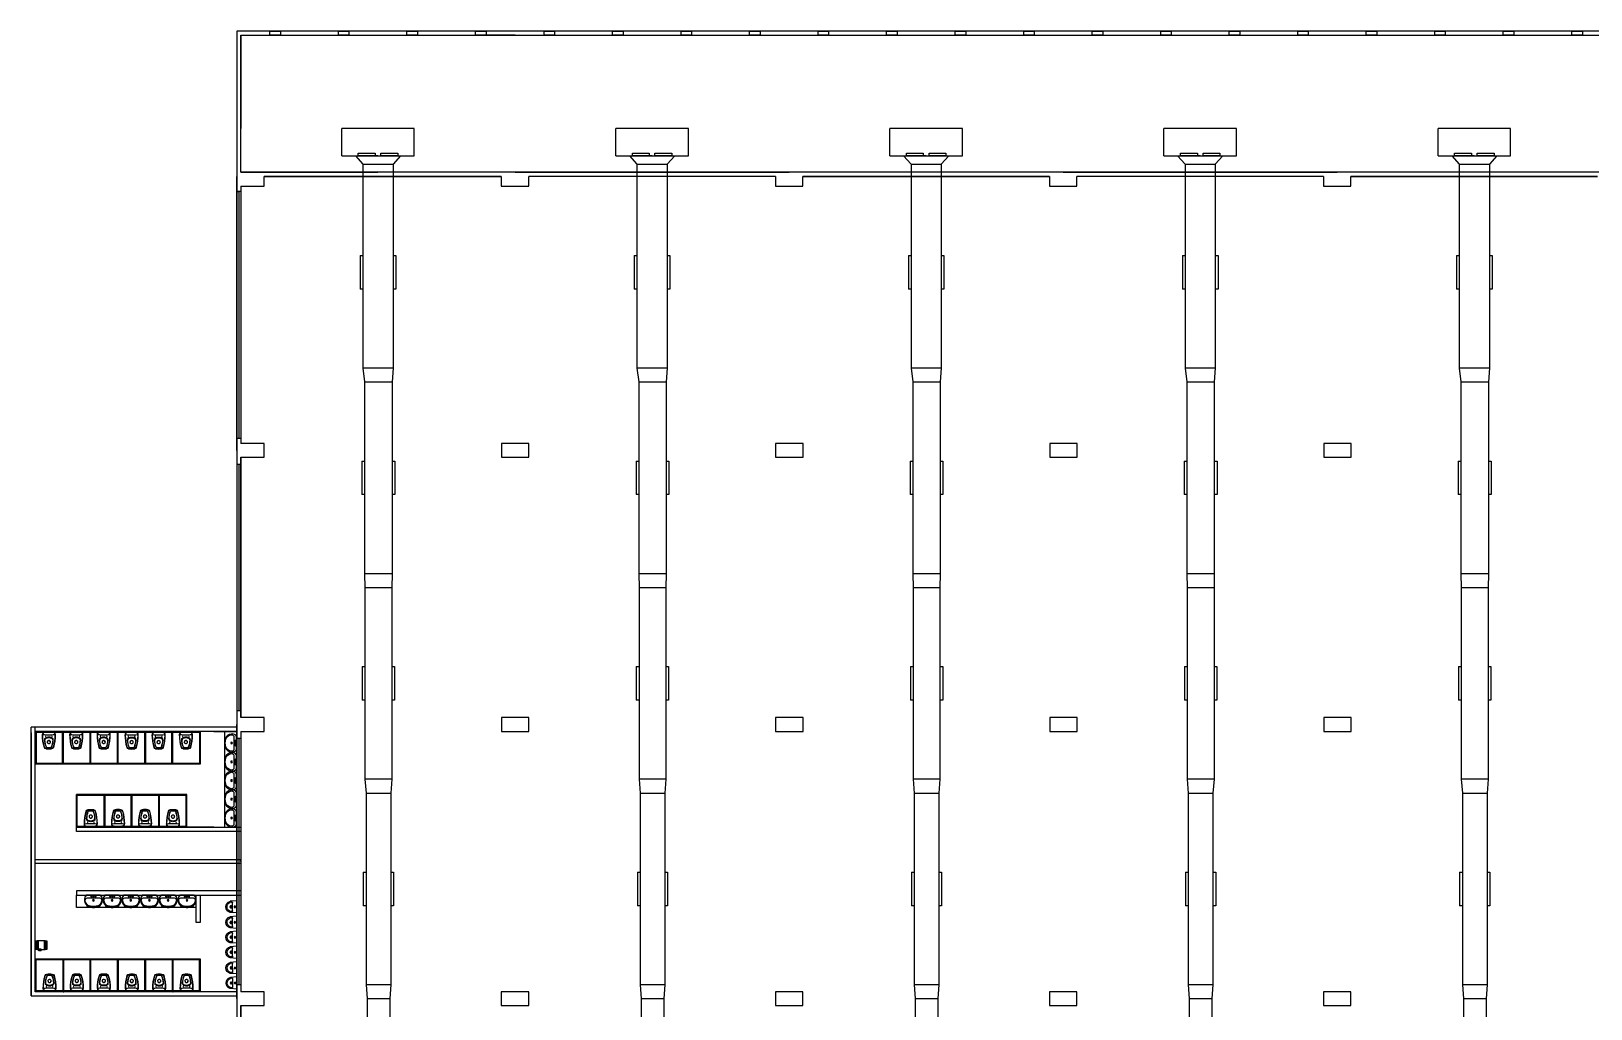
# Model space of a CAD drawing. Header units: millimetres. Extents: x 2513 to 2669, y 1505 to 1675.
# Drawn here: x 2523.1 to 2580, y 1605.4 to 1641.1 of the extents above; entities that cross this region are included whole.
import ezdxf

# ---------------------------------------------------------------- set-up
doc = ezdxf.new("R2010")
doc.units = ezdxf.units.MM
doc.layers.add('Dutos', color=130, linetype='Continuous')

# ---------------------------------------------------------------- blocks, each defined once
blk = doc.blocks.new('vaso_cx_acoplada_1')
at = {"linetype": 'Continuous'}
for centre in [(-0.111, -0.242), (0.122, -0.242)]:
    blk.add_circle(centre, 0.008, dxfattribs=at)
for centre, radius, start, end in [((-0.115, -0.184), 0.11, 136.5326, 180), ((1.375, -0.195), 1.6, 179.59, 196.6011), ((0.001, -0.212), 0.215, 171.5717, 179.2851), ((1.375, -0.195), 1.59, 180.5244, 196.1957), ((0.001, -0.212), 0.215, 163.9784, 171.5717), ((-0.204, -0.182), 0.008, 171.5717, 263.6349), ((-0.101, -0.184), 0.11, 136.5326, 164.4946), ((0.005, 1.698), 1.9, 263.6349, 270), ((-0.249, -0.065), 0.07, 321.8555, 326.3665), ((-0.183, -0.109), 0.01, 95.7172, 146.3665), ((0.005, -1.99), 1.9, 90, 95.7172), ((-0.235, -0.065), 0.07, 321.8555, 326.3665), ((-0.16, -0.118), 0.0225, 114.5237, 139.2949), ((-0.071, -0.363), 0.075, 120.5583, 184.2477), ((0.852, -0.295), 1, 184.2477, 200.2598), ((-0.061, -0.382), 0.075, 116.109, 182.0289), ((0.664, -0.356), 0.8, 182.0289, 200.9188), ((0.005, -0.493), 0.225, 90, 120.5583), ((0.005, -0.517), 0.225, 90, 116.109), ((0.019, -0.458), 0.0636, 167.7779, 198.8244), ((-0.038, -0.446), 0.00501, 140.0137, 160.5298), ((-0.045, -0.439), 0.00416, 309.4719, 346.4901), ((0.048, -0.453), 0.0893, 163.2777, 172.1219), ((0.022, -0.458), 0.0664, 197.8884, 217.9267), ((0.027, -0.446), 0.0677, 144.0457, 163.2777), ((0.012, -0.466), 0.0536, 217.9267, 242.0063), ((0.014, -0.437), 0.0515, 119.7295, 144.0457), ((0.005, -0.478), 0.0398, 242.0063, 270), ((0.005, -0.422), 0.0347, 90, 119.7295), ((0.005, -1.99), 1.9, 84.2828, 90), ((0.005, 1.698), 1.9, 270, 276.3651), ((0.005, -0.493), 0.225, 59.4417, 90), ((0.005, -0.517), 0.225, 63.891, 90), ((0.005, -0.422), 0.0347, 60.2705, 90), ((0.005, -0.478), 0.0398, 270, 297.9937), ((-0.003, -0.437), 0.0515, 35.9543, 60.2705), ((-0.001, -0.466), 0.0536, 297.9937, 322.0733), ((-0.016, -0.446), 0.0677, 16.7223, 35.9543), ((-0.011, -0.458), 0.0664, 322.0733, 342.1116), ((-0.037, -0.453), 0.0893, 7.8781, 16.7223), ((0.056, -0.439), 0.00416, 193.5099, 230.5281), ((-0.008, -0.458), 0.0636, 341.1756, 12.2221), ((0.049, -0.446), 0.00501, 19.4702, 39.9863), ((-0.653, -0.356), 0.8, 339.0812, 357.9711), ((-0.841, -0.295), 1, 339.7402, 355.7523), ((0.071, -0.382), 0.075, 357.9711, 63.891), ((0.082, -0.363), 0.075, 355.7523, 59.4417), ((-1.364, -0.195), 1.59, 343.8043, 359.4756), ((-1.364, -0.195), 1.6, 343.3989, 0.41), ((0.171, -0.118), 0.0225, 40.7051, 65.4763), ((0.246, -0.065), 0.07, 213.6335, 218.1445), ((0.111, -0.184), 0.11, 15.5054, 43.4674), ((0.194, -0.109), 0.01, 33.6335, 84.2828), ((0.26, -0.065), 0.07, 213.6335, 218.1445), ((0.125, -0.184), 0.11, 0, 43.4674), ((0.215, -0.182), 0.008, 276.3651, 8.4283), ((0.01, -0.212), 0.215, 8.4283, 16.0216), ((0.01, -0.212), 0.215, 0.7149, 8.4283), ((-0.081, -0.629), 0.08, 196.6011, 260.4041), ((-0.075, -0.616), 0.08, 196.1957, 260.8899), ((0.005, -0.117), 0.6, 260.4041, 270), ((0.005, -0.117), 0.586, 260.8899, 270), ((-0.062, -0.632), 0.026, 200.2598, 262.5367), ((-0.059, -0.633), 0.026, 200.9188, 262.8803), ((0.005, -0.117), 0.546, 262.5367, 270), ((0.005, -0.117), 0.546, 270, 277.4633), ((0.005, -0.117), 0.586, 270, 279.1101), ((0.005, -0.117), 0.6, 270, 279.5959), ((0.07, -0.633), 0.026, 277.1197, 339.0812), ((0.073, -0.632), 0.026, 277.4633, 339.7402), ((0.086, -0.616), 0.08, 279.1101, 343.8043), ((0.092, -0.629), 0.08, 279.5959, 343.3989)]:
    blk.add_arc(centre, radius, start, end, dxfattribs=at)
blk = doc.blocks.new('mictorio')
for p, q in [((-0.214, 0), (0.214, 0)), ((-0.221, -0.008), (-0.203, -0.242)), ((-0.171, -0.19), (-0.165, -0.236)), ((-0.143, -0.157), (0.143, -0.157)), ((0.171, -0.19), (0.165, -0.236)), ((0.221, -0.008), (0.203, -0.242))]:
    blk.add_line(p, q)
for centre, radius in [((-0.028, -0.196), 0.0107), ((-0.028, -0.227), 0.0107), ((0, -0.072), 0.0286), ((0, -0.072), 0.0143), ((0, -0.18), 0.0107), ((0, -0.243), 0.0107), ((0.028, -0.196), 0.0107), ((0.028, -0.227), 0.0107)]:
    blk.add_circle(centre, radius)
for centre, radius, start, end in [((-0.214, -0.007), 0.00716, 90, 184.572), ((0.214, -0.007), 0.00716, 355.428, 90), ((-0.13, -0.229), 0.0737, 108.6318, 194.8504), ((0, -0.192), 0.209, 195.6529, 344.3471), ((-0.143, -0.186), 0.0286, 90, 187.7652), ((0, -0.181), 0.174, 198.6893, 341.3107), ((0.143, -0.186), 0.0286, 352.2348, 90), ((0.13, -0.229), 0.0737, 345.1496, 71.3682)]:
    blk.add_arc(centre, radius, start, end)
blk = doc.blocks.new('lavatorio_66x45')
blk.add_lwpolyline([(-0.285, -0.029, -0.247757), (-0.23, 0), (0, 0), (0.23, 0, -0.247757), (0.285, -0.029, -0.523187), (0.129, -0.437, -0.064231), (0, -0.454, -0.064231), (-0.129, -0.437, -0.523187)], format="xyb", close=True)
for points in [[(0.122, -0.408, 0.331039), (0.301, -0.191, 0.428943), (0.221, -0.107), (0, -0.107), (-0.221, -0.107, 0.428943), (-0.301, -0.191, 0.331039), (-0.122, -0.408)], [(-0.284, -0.053, -0.019603), (-0.274, -0.037, -0.247757), (-0.23, -0.013), (0.23, -0.013, -0.247757), (0.274, -0.037, -0.019603), (0.284, -0.053, -0.064281)]]:
    blk.add_lwpolyline(points, format="xyb")
for centre, radius in [((-0.074, -0.053), 0.0234), ((0, -0.194), 0.03), ((0, -0.053), 0.0234), ((0.074, -0.053), 0.0234)]:
    blk.add_circle(centre, radius)
for start, end in [(253.4907, 270), (270, 286.5093)]:
    blk.add_arc((0, 0.053), 0.477, start, end)

msp = doc.modelspace()

# ---------------------------------------------------------------- linework, layer by layer
for p, q in [((2650.929, 1641.057), (2530.629, 1641.057)), ((2530.629, 1641.057), (2530.629, 1635.907)), ((2530.779, 1635.907), (2530.779, 1640.907)), ((2530.779, 1640.907), (2650.779, 1640.907)), ((2530.779, 1640.907), (2530.779, 1638.407)), ((2530.779, 1640.907), (2533.279, 1640.907)), ((2530.779, 1640.907), (2532.029, 1640.907)), ((2532.029, 1640.907), (2533.279, 1640.907)), ((2533.279, 1640.907), (2534.529, 1640.907)), ((2535.779, 1640.907), (2537.029, 1640.907)), ((2540.779, 1640.907), (2539.529, 1640.907)), ((2530.779, 1638.407), (2530.779, 1637.507)), ((2530.629, 1635.907), (2530.629, 1575.607)), ((2530.629, 1625.757), (2530.629, 1635.757)), ((2650.779, 1635.907), (2530.779, 1635.907)), ((2531.622, 1635.907), (2530.779, 1635.907)), ((2530.779, 1635.907), (2535.779, 1635.907)), ((2530.779, 1635.407), (2530.779, 1626.007)), ((2530.779, 1635.407), (2530.779, 1635.207)), ((2530.779, 1635.407), (2531.622, 1635.407)), ((2531.622, 1635.757), (2540.279, 1635.757)), ((2531.622, 1635.407), (2531.622, 1635.757)), ((2540.279, 1635.757), (2531.622, 1635.757)), ((2541.279, 1635.907), (2540.279, 1635.907)), ((2540.279, 1635.757), (2540.279, 1635.407)), ((2540.279, 1635.407), (2541.279, 1635.407)), ((2540.779, 1635.907), (2550.779, 1635.907)), ((2541.279, 1635.407), (2541.279, 1635.757)), ((2550.279, 1635.757), (2541.279, 1635.757)), ((2551.279, 1635.907), (2550.279, 1635.907)), ((2550.279, 1635.757), (2550.279, 1635.407)), ((2550.279, 1635.407), (2551.279, 1635.407)), ((2551.279, 1635.757), (2560.279, 1635.757)), ((2551.279, 1635.407), (2551.279, 1635.757)), ((2560.279, 1635.757), (2551.279, 1635.757)), ((2561.279, 1635.907), (2560.279, 1635.907)), ((2560.279, 1635.757), (2560.279, 1635.407)), ((2560.279, 1635.407), (2561.279, 1635.407)), ((2560.779, 1635.907), (2570.779, 1635.907)), ((2561.279, 1635.407), (2561.279, 1635.757)), ((2570.279, 1635.757), (2561.279, 1635.757)), ((2571.279, 1635.907), (2570.279, 1635.907)), ((2570.279, 1635.757), (2570.279, 1635.407)), ((2570.279, 1635.407), (2571.279, 1635.407)), ((2571.279, 1635.757), (2580.279, 1635.757)), ((2571.279, 1635.407), (2571.279, 1635.757)), ((2580.279, 1635.757), (2571.279, 1635.757)), ((2530.779, 1635.207), (2530.629, 1635.207)), ((2530.629, 1635.207), (2530.704, 1635.207)), ((2530.779, 1635.207), (2530.629, 1635.207)), ((2530.704, 1635.207), (2530.704, 1626.207)), ((2530.629, 1626.207), (2530.779, 1626.207)), ((2530.629, 1626.007), (2530.629, 1625.507)), ((2531.629, 1626.007), (2530.779, 1626.007)), ((2531.629, 1625.507), (2531.629, 1626.007)), ((2541.286, 1626.007), (2540.286, 1626.007)), ((2540.286, 1626.007), (2540.286, 1625.507)), ((2541.286, 1625.507), (2541.286, 1626.007)), ((2551.286, 1626.007), (2550.286, 1626.007)), ((2550.286, 1626.007), (2550.286, 1625.507)), ((2551.286, 1625.507), (2551.286, 1626.007)), ((2561.286, 1626.007), (2560.286, 1626.007)), ((2560.286, 1626.007), (2560.286, 1625.507)), ((2561.286, 1625.507), (2561.286, 1626.007)), ((2571.286, 1626.007), (2570.286, 1626.007)), ((2570.286, 1626.007), (2570.286, 1625.507)), ((2571.286, 1625.507), (2571.286, 1626.007)), ((2530.629, 1625.257), (2530.779, 1625.257)), ((2530.704, 1625.257), (2530.704, 1616.257)), ((2530.779, 1616.007), (2530.779, 1625.507)), ((2530.779, 1625.507), (2531.629, 1625.507)), ((2530.779, 1625.507), (2530.779, 1616.007)), ((2540.286, 1625.507), (2541.286, 1625.507)), ((2550.286, 1625.507), (2551.286, 1625.507)), ((2560.286, 1625.507), (2561.286, 1625.507)), ((2570.286, 1625.507), (2571.286, 1625.507)), ((2530.779, 1616.257), (2530.629, 1616.257)), ((2523.126, 1605.857), (2523.126, 1615.657)), ((2530.629, 1615.657), (2523.126, 1615.657)), ((2523.276, 1606.007), (2523.276, 1615.657)), ((2523.276, 1615.507), (2524.276, 1615.507)), ((2523.276, 1614.307), (2523.276, 1615.507)), ((2530.629, 1615.507), (2523.276, 1615.507)), ((2523.306, 1615.477), (2523.306, 1614.337)), ((2523.306, 1615.477), (2524.261, 1615.477)), ((2524.261, 1615.477), (2524.261, 1614.337)), ((2524.276, 1615.507), (2525.276, 1615.507)), ((2524.291, 1615.477), (2524.291, 1614.337)), ((2524.291, 1615.477), (2525.261, 1615.477)), ((2525.261, 1615.477), (2525.261, 1614.337)), ((2525.276, 1615.507), (2526.276, 1615.507)), ((2525.291, 1615.477), (2525.291, 1614.337)), ((2525.291, 1615.477), (2526.261, 1615.477)), ((2526.261, 1615.477), (2526.261, 1614.337)), ((2526.276, 1615.507), (2527.276, 1615.507)), ((2526.291, 1615.477), (2526.291, 1614.337)), ((2526.291, 1615.477), (2527.261, 1615.477)), ((2527.261, 1615.477), (2527.261, 1614.337)), ((2527.276, 1615.507), (2528.276, 1615.507)), ((2527.291, 1615.477), (2527.291, 1614.337)), ((2527.291, 1615.477), (2528.246, 1615.477)), ((2528.246, 1615.477), (2528.246, 1614.337)), ((2528.276, 1615.507), (2529.276, 1615.507)), ((2528.276, 1615.477), (2528.276, 1614.337)), ((2528.276, 1615.477), (2529.261, 1615.477)), ((2529.261, 1615.477), (2529.261, 1614.337)), ((2529.291, 1615.507), (2529.291, 1614.307)), ((2529.789, 1615.507), (2530.629, 1615.507)), ((2530.179, 1615.507), (2530.179, 1612.007)), ((2530.629, 1616.007), (2530.629, 1615.507)), ((2530.629, 1605.757), (2530.629, 1615.757)), ((2530.629, 1615.507), (2530.629, 1615.507)), ((2530.629, 1615.507), (2530.629, 1615.507)), ((2531.629, 1616.007), (2530.779, 1616.007)), ((2530.779, 1615.507), (2530.779, 1615.357)), ((2530.779, 1615.507), (2530.779, 1615.357)), ((2530.779, 1615.507), (2530.779, 1615.357)), ((2530.779, 1615.507), (2530.779, 1615.357)), ((2530.779, 1615.507), (2530.779, 1606.007)), ((2530.779, 1615.507), (2530.789, 1615.507)), ((2530.779, 1615.507), (2530.789, 1615.507)), ((2530.779, 1615.507), (2531.629, 1615.507)), ((2531.629, 1615.507), (2531.629, 1616.007)), ((2541.286, 1616.007), (2540.286, 1616.007)), ((2540.286, 1616.007), (2540.286, 1615.507)), ((2540.286, 1615.507), (2541.286, 1615.507)), ((2541.286, 1615.507), (2541.286, 1616.007)), ((2551.286, 1616.007), (2550.286, 1616.007)), ((2550.286, 1616.007), (2550.286, 1615.507)), ((2550.286, 1615.507), (2551.286, 1615.507)), ((2551.286, 1615.507), (2551.286, 1616.007)), ((2561.286, 1616.007), (2560.286, 1616.007)), ((2560.286, 1616.007), (2560.286, 1615.507)), ((2560.286, 1615.507), (2561.286, 1615.507)), ((2561.286, 1615.507), (2561.286, 1616.007)), ((2571.286, 1616.007), (2570.286, 1616.007)), ((2570.286, 1616.007), (2570.286, 1615.507)), ((2570.286, 1615.507), (2571.286, 1615.507)), ((2571.286, 1615.507), (2571.286, 1616.007)), ((2523.126, 1615.457), (2523.126, 1615.057)), ((2523.126, 1615.157), (2523.126, 1605.857)), ((2523.126, 1615.057), (2523.126, 1614.657)), ((2530.629, 1615.257), (2530.779, 1615.257)), ((2530.629, 1615.257), (2530.779, 1615.257)), ((2530.704, 1615.257), (2530.704, 1606.257)), ((2530.779, 1615.257), (2530.779, 1606.257)), ((2524.261, 1614.337), (2523.306, 1614.337)), ((2525.261, 1614.337), (2524.291, 1614.337)), ((2526.261, 1614.337), (2525.291, 1614.337)), ((2527.261, 1614.337), (2526.291, 1614.337)), ((2528.246, 1614.337), (2527.291, 1614.337)), ((2529.261, 1614.337), (2528.276, 1614.337)), ((2523.126, 1614.257), (2523.126, 1613.857)), ((2524.276, 1614.307), (2523.276, 1614.307)), ((2525.276, 1614.307), (2524.276, 1614.307)), ((2526.276, 1614.307), (2525.276, 1614.307)), ((2527.276, 1614.307), (2526.276, 1614.307)), ((2528.276, 1614.307), (2527.276, 1614.307)), ((2529.276, 1614.307), (2528.276, 1614.307)), ((2529.291, 1614.307), (2529.276, 1614.307)), ((2523.126, 1613.457), (2523.126, 1613.057)), ((2524.779, 1612.007), (2524.779, 1613.207)), ((2524.779, 1613.207), (2524.794, 1613.207)), ((2528.809, 1613.207), (2524.779, 1613.207)), ((2524.779, 1613.207), (2524.779, 1612.007)), ((2524.794, 1613.207), (2525.794, 1613.207)), ((2525.794, 1613.207), (2526.794, 1613.207)), ((2526.794, 1613.207), (2527.794, 1613.207)), ((2527.794, 1613.207), (2528.794, 1613.207)), ((2528.809, 1612.007), (2528.809, 1613.207)), ((2523.126, 1612.657), (2523.126, 1612.257)), ((2524.809, 1613.177), (2525.794, 1613.177)), ((2524.809, 1612.037), (2524.809, 1613.177)), ((2525.794, 1612.037), (2525.794, 1613.177)), ((2525.824, 1612.037), (2525.824, 1613.177)), ((2525.824, 1613.177), (2526.779, 1613.177)), ((2526.779, 1612.037), (2526.779, 1613.177)), ((2526.809, 1612.037), (2526.809, 1613.177)), ((2526.809, 1613.177), (2527.779, 1613.177)), ((2527.779, 1612.037), (2527.779, 1613.177)), ((2527.809, 1612.037), (2527.809, 1613.177)), ((2527.809, 1613.177), (2528.779, 1613.177)), ((2528.779, 1612.037), (2528.779, 1613.177)), ((2523.126, 1611.857), (2523.126, 1611.457)), ((2524.779, 1611.857), (2524.779, 1612.007)), ((2524.779, 1612.007), (2530.779, 1612.007)), ((2524.794, 1612.007), (2524.779, 1612.007)), ((2530.779, 1611.857), (2524.779, 1611.857)), ((2525.794, 1612.007), (2524.794, 1612.007)), ((2525.794, 1612.037), (2524.809, 1612.037)), ((2526.794, 1612.007), (2525.794, 1612.007)), ((2525.794, 1612.007), (2525.824, 1612.007)), ((2526.779, 1612.037), (2525.824, 1612.037)), ((2527.794, 1612.007), (2526.794, 1612.007)), ((2527.779, 1612.037), (2526.809, 1612.037)), ((2528.794, 1612.007), (2527.794, 1612.007)), ((2528.779, 1612.037), (2527.809, 1612.037)), ((2529.794, 1612.007), (2528.794, 1612.007)), ((2529.794, 1612.007), (2529.779, 1612.007)), ((2529.794, 1612.007), (2529.809, 1612.007)), ((2530.779, 1612.007), (2530.779, 1612.007)), ((2530.779, 1612.007), (2530.779, 1612.007)), ((2523.126, 1611.057), (2523.126, 1610.657)), ((2523.276, 1610.682), (2523.276, 1610.832)), ((2523.276, 1610.832), (2530.779, 1610.832)), ((2530.779, 1610.682), (2523.276, 1610.682)), ((2530.779, 1610.757), (2530.779, 1610.832)), ((2530.779, 1610.832), (2530.779, 1610.682)), ((2530.779, 1610.757), (2530.779, 1610.832)), ((2530.779, 1610.832), (2530.779, 1610.682)), ((2530.779, 1610.757), (2530.779, 1610.682)), ((2530.779, 1610.757), (2530.779, 1610.682)), ((2523.126, 1610.257), (2523.126, 1609.857)), ((2523.126, 1609.457), (2523.126, 1609.057)), ((2530.779, 1609.682), (2524.779, 1609.682)), ((2524.779, 1609.682), (2524.779, 1609.532)), ((2524.779, 1609.532), (2530.779, 1609.532)), ((2524.779, 1609.081), (2524.779, 1609.532)), ((2529.141, 1608.532), (2529.141, 1609.532)), ((2529.291, 1609.532), (2529.291, 1608.532)), ((2523.126, 1608.657), (2523.126, 1608.257)), ((2529.141, 1609.081), (2524.779, 1609.081)), ((2529.291, 1608.532), (2529.141, 1608.532)), ((2523.126, 1607.857), (2523.126, 1607.457)), ((2523.126, 1607.057), (2523.126, 1606.657)), ((2523.276, 1606.007), (2523.276, 1607.207)), ((2523.276, 1607.207), (2523.291, 1607.207)), ((2523.291, 1607.207), (2524.291, 1607.207)), ((2523.306, 1607.177), (2524.291, 1607.177)), ((2523.306, 1606.037), (2523.306, 1607.177)), ((2524.291, 1607.207), (2525.291, 1607.207)), ((2524.291, 1606.037), (2524.291, 1607.177)), ((2524.321, 1606.037), (2524.321, 1607.177)), ((2524.321, 1607.177), (2525.276, 1607.177)), ((2525.276, 1606.037), (2525.276, 1607.177)), ((2525.291, 1607.207), (2526.291, 1607.207)), ((2525.306, 1606.037), (2525.306, 1607.177)), ((2525.306, 1607.177), (2526.276, 1607.177)), ((2526.276, 1606.037), (2526.276, 1607.177)), ((2526.291, 1607.207), (2527.291, 1607.207)), ((2526.306, 1606.037), (2526.306, 1607.177)), ((2526.306, 1607.177), (2527.276, 1607.177)), ((2527.276, 1606.037), (2527.276, 1607.207)), ((2527.291, 1607.207), (2528.291, 1607.207)), ((2527.306, 1606.037), (2527.306, 1607.177)), ((2527.306, 1607.177), (2528.276, 1607.177)), ((2528.276, 1606.037), (2528.276, 1607.177)), ((2528.291, 1607.207), (2529.291, 1607.207)), ((2528.306, 1606.037), (2528.306, 1607.177)), ((2528.306, 1607.177), (2529.261, 1607.177)), ((2529.261, 1606.037), (2529.261, 1607.177)), ((2529.291, 1607.207), (2529.291, 1606.007)), ((2523.126, 1606.257), (2523.126, 1605.857)), ((2523.126, 1605.857), (2530.629, 1605.857)), ((2523.126, 1605.857), (2528.276, 1605.857)), ((2530.629, 1606.007), (2523.276, 1606.007)), ((2523.291, 1606.007), (2523.276, 1606.007)), ((2524.291, 1606.007), (2523.291, 1606.007)), ((2524.291, 1606.037), (2523.306, 1606.037)), ((2525.291, 1606.007), (2524.291, 1606.007)), ((2524.291, 1606.007), (2524.321, 1606.007)), ((2525.276, 1606.037), (2524.321, 1606.037)), ((2526.291, 1606.007), (2525.291, 1606.007)), ((2526.276, 1606.037), (2525.306, 1606.037)), ((2527.291, 1606.007), (2526.291, 1606.007)), ((2527.276, 1606.037), (2526.306, 1606.037)), ((2528.291, 1606.007), (2527.291, 1606.007)), ((2528.276, 1606.037), (2527.306, 1606.037)), ((2528.291, 1606.007), (2528.276, 1606.007)), ((2529.291, 1606.007), (2528.291, 1606.007)), ((2529.291, 1606.007), (2528.291, 1606.007)), ((2528.291, 1606.007), (2528.306, 1606.007)), ((2529.261, 1606.037), (2528.306, 1606.037)), ((2529.291, 1606.007), (2529.261, 1606.007)), ((2529.779, 1605.857), (2530.629, 1605.857)), ((2530.629, 1606.007), (2529.782, 1606.007)), ((2530.629, 1606.007), (2530.622, 1606.007)), ((2530.779, 1606.257), (2530.629, 1606.257)), ((2530.779, 1606.257), (2530.629, 1606.257)), ((2531.622, 1606.007), (2530.779, 1606.007)), ((2530.782, 1606.007), (2530.779, 1606.007)), ((2531.622, 1605.507), (2531.622, 1606.007)), ((2541.279, 1606.007), (2540.279, 1606.007)), ((2540.279, 1606.007), (2540.279, 1605.507)), ((2541.279, 1605.507), (2541.279, 1606.007)), ((2551.279, 1606.007), (2550.279, 1606.007)), ((2550.279, 1606.007), (2550.279, 1605.507)), ((2551.279, 1605.507), (2551.279, 1606.007)), ((2561.279, 1606.007), (2560.279, 1606.007)), ((2560.279, 1606.007), (2560.279, 1605.507)), ((2561.279, 1605.507), (2561.279, 1606.007)), ((2571.279, 1606.007), (2570.279, 1606.007)), ((2570.279, 1606.007), (2570.279, 1605.507)), ((2571.279, 1605.507), (2571.279, 1606.007)), ((2530.779, 1596.007), (2530.779, 1605.507)), ((2530.779, 1605.507), (2531.622, 1605.507)), ((2530.779, 1605.507), (2530.779, 1596.007)), ((2540.279, 1605.507), (2541.279, 1605.507)), ((2550.279, 1605.507), (2551.279, 1605.507)), ((2560.279, 1605.507), (2561.279, 1605.507)), ((2570.279, 1605.507), (2571.279, 1605.507))]:
    msp.add_line(p, q)
at = {"color": 7, "linetype": 'Continuous', "lineweight": 25}
for p, q in [((2523.324, 1607.855), (2523.276, 1607.855)), ((2523.276, 1607.855), (2523.276, 1607.556)), ((2523.276, 1607.556), (2523.324, 1607.556)), ((2523.349, 1607.861), (2523.324, 1607.855)), ((2523.324, 1607.855), (2523.324, 1607.556)), ((2523.324, 1607.556), (2523.349, 1607.55)), ((2523.375, 1607.861), (2523.349, 1607.861)), ((2523.349, 1607.861), (2523.349, 1607.55)), ((2523.349, 1607.55), (2523.375, 1607.55)), ((2523.375, 1607.869), (2523.375, 1607.872)), ((2523.375, 1607.869), (2523.384, 1607.869)), ((2523.375, 1607.869), (2523.375, 1607.541)), ((2523.375, 1607.541), (2523.384, 1607.541)), ((2523.377, 1607.874), (2523.382, 1607.874)), ((2523.384, 1607.872), (2523.384, 1607.869)), ((2523.384, 1607.869), (2523.384, 1607.541)), ((2523.595, 1607.861), (2523.384, 1607.861)), ((2523.384, 1607.549), (2523.399, 1607.549)), ((2523.485, 1607.558), (2523.399, 1607.558)), ((2523.399, 1607.514), (2523.399, 1607.558)), ((2523.408, 1607.498), (2523.399, 1607.514)), ((2523.485, 1607.514), (2523.399, 1607.514)), ((2523.476, 1607.498), (2523.485, 1607.514)), ((2523.485, 1607.514), (2523.485, 1607.558)), ((2523.485, 1607.549), (2523.595, 1607.549)), ((2523.595, 1607.869), (2523.595, 1607.872)), ((2523.595, 1607.869), (2523.604, 1607.869)), ((2523.595, 1607.869), (2523.595, 1607.541)), ((2523.595, 1607.541), (2523.604, 1607.541)), ((2523.597, 1607.874), (2523.602, 1607.874)), ((2523.604, 1607.872), (2523.604, 1607.869)), ((2523.604, 1607.869), (2523.604, 1607.541)), ((2523.63, 1607.861), (2523.604, 1607.861)), ((2523.604, 1607.55), (2523.63, 1607.55)), ((2523.655, 1607.855), (2523.63, 1607.861)), ((2523.63, 1607.55), (2523.63, 1607.861)), ((2523.63, 1607.55), (2523.655, 1607.556)), ((2523.703, 1607.855), (2523.655, 1607.855)), ((2523.655, 1607.556), (2523.655, 1607.855)), ((2523.655, 1607.556), (2523.703, 1607.556)), ((2523.703, 1607.556), (2523.703, 1607.855)), ((2523.476, 1607.498), (2523.408, 1607.498))]:
    msp.add_line(p, q, dxfattribs=at)
for centre in [(2523.38, 1607.871), (2523.599, 1607.871)]:
    msp.add_circle(centre, 0.00144, dxfattribs=at)
for centre, start, end in [((2523.377, 1607.872), 90, 180), ((2523.382, 1607.872), 0, 90), ((2523.597, 1607.872), 90, 180), ((2523.602, 1607.872), 0, 90)]:
    msp.add_arc(centre, 0.00191, start, end, dxfattribs=at)
at = {"layer": 'Dutos'}
for p, q in [((2531.837, 1640.907), (2531.837, 1641.057)), ((2531.837, 1641.057), (2532.221, 1641.057)), ((2532.222, 1640.907), (2531.837, 1640.907)), ((2532.221, 1641.057), (2532.221, 1640.907)), ((2534.337, 1640.907), (2534.337, 1641.057)), ((2534.337, 1641.057), (2534.721, 1641.057)), ((2534.722, 1640.907), (2534.337, 1640.907)), ((2534.721, 1641.057), (2534.721, 1640.907)), ((2536.837, 1640.907), (2536.837, 1641.057)), ((2536.837, 1641.057), (2537.221, 1641.057)), ((2537.222, 1640.907), (2536.837, 1640.907)), ((2537.221, 1641.057), (2537.221, 1640.907)), ((2539.337, 1640.907), (2539.337, 1641.057)), ((2539.337, 1641.057), (2539.721, 1641.057)), ((2539.722, 1640.907), (2539.337, 1640.907)), ((2539.721, 1641.057), (2539.721, 1640.907)), ((2541.837, 1640.907), (2541.837, 1641.057)), ((2541.837, 1641.057), (2542.221, 1641.057)), ((2542.222, 1640.907), (2541.837, 1640.907)), ((2542.221, 1641.057), (2542.221, 1640.907)), ((2544.337, 1640.907), (2544.337, 1641.057)), ((2544.337, 1641.057), (2544.721, 1641.057)), ((2544.722, 1640.907), (2544.337, 1640.907)), ((2544.721, 1641.057), (2544.721, 1640.907)), ((2546.837, 1640.907), (2546.837, 1641.057)), ((2546.837, 1641.057), (2547.221, 1641.057)), ((2547.222, 1640.907), (2546.837, 1640.907)), ((2547.221, 1641.057), (2547.221, 1640.907)), ((2549.337, 1640.907), (2549.337, 1641.057)), ((2549.337, 1641.057), (2549.721, 1641.057)), ((2549.722, 1640.907), (2549.337, 1640.907)), ((2549.721, 1641.057), (2549.721, 1640.907)), ((2551.837, 1640.907), (2551.837, 1641.057)), ((2551.837, 1641.057), (2552.221, 1641.057)), ((2552.222, 1640.907), (2551.837, 1640.907)), ((2552.221, 1641.057), (2552.221, 1640.907)), ((2554.337, 1640.907), (2554.337, 1641.057)), ((2554.337, 1641.057), (2554.721, 1641.057)), ((2554.722, 1640.907), (2554.337, 1640.907)), ((2554.721, 1641.057), (2554.721, 1640.907)), ((2556.837, 1640.907), (2556.837, 1641.057)), ((2556.837, 1641.057), (2557.221, 1641.057)), ((2557.222, 1640.907), (2556.837, 1640.907)), ((2557.221, 1641.057), (2557.221, 1640.907)), ((2559.337, 1640.907), (2559.337, 1641.057)), ((2559.337, 1641.057), (2559.721, 1641.057)), ((2559.722, 1640.907), (2559.337, 1640.907)), ((2559.721, 1641.057), (2559.721, 1640.907)), ((2561.837, 1640.907), (2561.837, 1641.057)), ((2561.837, 1641.057), (2562.221, 1641.057)), ((2562.222, 1640.907), (2561.837, 1640.907)), ((2562.221, 1641.057), (2562.221, 1640.907)), ((2564.337, 1640.907), (2564.337, 1641.057)), ((2564.337, 1641.057), (2564.721, 1641.057)), ((2564.722, 1640.907), (2564.337, 1640.907)), ((2564.721, 1641.057), (2564.721, 1640.907)), ((2566.837, 1640.907), (2566.837, 1641.057)), ((2566.837, 1641.057), (2567.221, 1641.057)), ((2567.222, 1640.907), (2566.837, 1640.907)), ((2567.221, 1641.057), (2567.221, 1640.907)), ((2569.337, 1640.907), (2569.337, 1641.057)), ((2569.337, 1641.057), (2569.721, 1641.057)), ((2569.722, 1640.907), (2569.337, 1640.907)), ((2569.721, 1641.057), (2569.721, 1640.907)), ((2571.837, 1640.907), (2571.837, 1641.057)), ((2571.837, 1641.057), (2572.221, 1641.057)), ((2572.222, 1640.907), (2571.837, 1640.907)), ((2572.221, 1641.057), (2572.221, 1640.907)), ((2574.337, 1640.907), (2574.337, 1641.057)), ((2574.337, 1641.057), (2574.721, 1641.057)), ((2574.722, 1640.907), (2574.337, 1640.907)), ((2574.721, 1641.057), (2574.721, 1640.907)), ((2576.837, 1640.907), (2576.837, 1641.057)), ((2576.837, 1641.057), (2577.221, 1641.057)), ((2577.222, 1640.907), (2576.837, 1640.907)), ((2577.221, 1641.057), (2577.221, 1640.907)), ((2579.337, 1640.907), (2579.337, 1641.057)), ((2579.337, 1641.057), (2579.721, 1641.057)), ((2579.722, 1640.907), (2579.337, 1640.907)), ((2579.721, 1641.057), (2579.721, 1640.907)), ((2534.454, 1636.507), (2534.454, 1637.507)), ((2537.104, 1637.507), (2534.454, 1637.507)), ((2537.104, 1636.507), (2537.104, 1637.507)), ((2544.454, 1636.507), (2544.454, 1637.507)), ((2547.104, 1637.507), (2544.454, 1637.507)), ((2547.104, 1636.507), (2547.104, 1637.507)), ((2554.454, 1636.507), (2554.454, 1637.507)), ((2557.104, 1637.507), (2554.454, 1637.507)), ((2557.104, 1636.507), (2557.104, 1637.507)), ((2564.454, 1636.507), (2564.454, 1637.507)), ((2567.104, 1637.507), (2564.454, 1637.507)), ((2567.104, 1636.507), (2567.104, 1637.507)), ((2574.454, 1636.507), (2574.454, 1637.507)), ((2577.104, 1637.507), (2574.454, 1637.507)), ((2577.104, 1636.507), (2577.104, 1637.507)), ((2535.059, 1636.607), (2535.674, 1636.607)), ((2535.059, 1636.507), (2535.059, 1636.607)), ((2535.674, 1636.607), (2535.674, 1636.507)), ((2535.884, 1636.607), (2536.499, 1636.607)), ((2535.884, 1636.507), (2535.884, 1636.607)), ((2536.499, 1636.607), (2536.499, 1636.507)), ((2545.059, 1636.607), (2545.674, 1636.607)), ((2545.059, 1636.507), (2545.059, 1636.607)), ((2545.674, 1636.607), (2545.674, 1636.507)), ((2545.884, 1636.607), (2546.499, 1636.607)), ((2545.884, 1636.507), (2545.884, 1636.607)), ((2546.499, 1636.607), (2546.499, 1636.507)), ((2555.059, 1636.607), (2555.674, 1636.607)), ((2555.059, 1636.507), (2555.059, 1636.607)), ((2555.674, 1636.607), (2555.674, 1636.507)), ((2555.884, 1636.607), (2556.499, 1636.607)), ((2555.884, 1636.507), (2555.884, 1636.607)), ((2556.499, 1636.607), (2556.499, 1636.507)), ((2565.059, 1636.607), (2565.674, 1636.607)), ((2565.059, 1636.507), (2565.059, 1636.607)), ((2565.674, 1636.607), (2565.674, 1636.507)), ((2565.884, 1636.607), (2566.499, 1636.607)), ((2565.884, 1636.507), (2565.884, 1636.607)), ((2566.499, 1636.607), (2566.499, 1636.507)), ((2575.059, 1636.607), (2575.674, 1636.607)), ((2575.059, 1636.507), (2575.059, 1636.607)), ((2575.674, 1636.607), (2575.674, 1636.507)), ((2575.884, 1636.607), (2576.499, 1636.607)), ((2575.884, 1636.507), (2575.884, 1636.607)), ((2576.499, 1636.607), (2576.499, 1636.507)), ((2534.454, 1636.507), (2537.104, 1636.507)), ((2534.954, 1636.507), (2535.229, 1636.207)), ((2535.674, 1636.507), (2535.059, 1636.507)), ((2535.229, 1636.207), (2536.329, 1636.207)), ((2535.229, 1636.207), (2535.229, 1628.757)), ((2535.779, 1636.507), (2535.367, 1636.507)), ((2536.499, 1636.507), (2535.884, 1636.507)), ((2536.604, 1636.507), (2536.329, 1636.207)), ((2536.329, 1636.207), (2536.329, 1628.757)), ((2544.454, 1636.507), (2547.104, 1636.507)), ((2544.954, 1636.507), (2545.229, 1636.207)), ((2545.674, 1636.507), (2545.059, 1636.507)), ((2545.229, 1636.207), (2546.329, 1636.207)), ((2545.229, 1636.207), (2545.229, 1628.757)), ((2545.779, 1636.507), (2545.367, 1636.507)), ((2546.499, 1636.507), (2545.884, 1636.507)), ((2546.604, 1636.507), (2546.329, 1636.207)), ((2546.329, 1636.207), (2546.329, 1628.757)), ((2554.454, 1636.507), (2557.104, 1636.507)), ((2554.954, 1636.507), (2555.229, 1636.207)), ((2555.674, 1636.507), (2555.059, 1636.507)), ((2555.229, 1636.207), (2556.329, 1636.207)), ((2555.229, 1636.207), (2555.229, 1628.757)), ((2555.779, 1636.507), (2555.367, 1636.507)), ((2556.499, 1636.507), (2555.884, 1636.507)), ((2556.604, 1636.507), (2556.329, 1636.207)), ((2556.329, 1636.207), (2556.329, 1628.757)), ((2564.454, 1636.507), (2567.104, 1636.507)), ((2564.954, 1636.507), (2565.229, 1636.207)), ((2565.674, 1636.507), (2565.059, 1636.507)), ((2565.229, 1636.207), (2566.329, 1636.207)), ((2565.229, 1636.207), (2565.229, 1628.757)), ((2565.779, 1636.507), (2565.367, 1636.507)), ((2566.499, 1636.507), (2565.884, 1636.507)), ((2566.604, 1636.507), (2566.329, 1636.207)), ((2566.329, 1636.207), (2566.329, 1628.757)), ((2574.454, 1636.507), (2577.104, 1636.507)), ((2574.954, 1636.507), (2575.229, 1636.207)), ((2575.674, 1636.507), (2575.059, 1636.507)), ((2575.229, 1636.207), (2576.329, 1636.207)), ((2575.229, 1636.207), (2575.229, 1628.757)), ((2575.779, 1636.507), (2575.367, 1636.507)), ((2576.499, 1636.507), (2575.884, 1636.507)), ((2576.604, 1636.507), (2576.329, 1636.207)), ((2576.329, 1636.207), (2576.329, 1628.757)), ((2535.129, 1632.87), (2535.129, 1631.645)), ((2535.129, 1632.87), (2535.229, 1632.87)), ((2535.229, 1632.87), (2535.229, 1631.645)), ((2536.329, 1632.87), (2536.329, 1631.645)), ((2536.329, 1632.87), (2536.429, 1632.87)), ((2536.429, 1632.87), (2536.429, 1631.645)), ((2545.129, 1632.87), (2545.129, 1631.645)), ((2545.129, 1632.87), (2545.229, 1632.87)), ((2545.229, 1632.87), (2545.229, 1631.645)), ((2546.329, 1632.87), (2546.329, 1631.645)), ((2546.329, 1632.87), (2546.429, 1632.87)), ((2546.429, 1632.87), (2546.429, 1631.645)), ((2555.129, 1632.87), (2555.129, 1631.645)), ((2555.129, 1632.87), (2555.229, 1632.87)), ((2555.229, 1632.87), (2555.229, 1631.645)), ((2556.329, 1632.87), (2556.329, 1631.645)), ((2556.329, 1632.87), (2556.429, 1632.87)), ((2556.429, 1632.87), (2556.429, 1631.645)), ((2565.129, 1632.87), (2565.129, 1631.645)), ((2565.129, 1632.87), (2565.229, 1632.87)), ((2565.229, 1632.87), (2565.229, 1631.645)), ((2566.329, 1632.87), (2566.329, 1631.645)), ((2566.329, 1632.87), (2566.429, 1632.87)), ((2566.429, 1632.87), (2566.429, 1631.645)), ((2575.129, 1632.87), (2575.129, 1631.645)), ((2575.129, 1632.87), (2575.229, 1632.87)), ((2575.229, 1632.87), (2575.229, 1631.645)), ((2576.329, 1632.87), (2576.329, 1631.645)), ((2576.329, 1632.87), (2576.429, 1632.87)), ((2576.429, 1632.87), (2576.429, 1631.645)), ((2535.229, 1631.645), (2535.129, 1631.645)), ((2536.429, 1631.645), (2536.329, 1631.645)), ((2545.229, 1631.645), (2545.129, 1631.645)), ((2546.429, 1631.645), (2546.329, 1631.645)), ((2555.229, 1631.645), (2555.129, 1631.645)), ((2556.429, 1631.645), (2556.329, 1631.645)), ((2565.229, 1631.645), (2565.129, 1631.645)), ((2566.429, 1631.645), (2566.329, 1631.645)), ((2575.229, 1631.645), (2575.129, 1631.645)), ((2576.429, 1631.645), (2576.329, 1631.645)), ((2536.329, 1628.757), (2535.229, 1628.757)), ((2535.229, 1628.757), (2535.293, 1628.257)), ((2536.329, 1628.757), (2536.293, 1628.257)), ((2546.329, 1628.757), (2545.229, 1628.757)), ((2545.229, 1628.757), (2545.293, 1628.257)), ((2546.329, 1628.757), (2546.293, 1628.257)), ((2556.329, 1628.757), (2555.229, 1628.757)), ((2555.229, 1628.757), (2555.293, 1628.257)), ((2556.329, 1628.757), (2556.293, 1628.257)), ((2566.329, 1628.757), (2565.229, 1628.757)), ((2565.229, 1628.757), (2565.293, 1628.257)), ((2566.329, 1628.757), (2566.293, 1628.257)), ((2576.329, 1628.757), (2575.229, 1628.757)), ((2575.229, 1628.757), (2575.293, 1628.257)), ((2576.329, 1628.757), (2576.293, 1628.257)), ((2535.293, 1628.257), (2536.293, 1628.257)), ((2535.293, 1628.257), (2535.293, 1621.257)), ((2536.293, 1628.257), (2536.293, 1621.257)), ((2545.293, 1628.257), (2546.293, 1628.257)), ((2545.293, 1628.257), (2545.293, 1621.257)), ((2546.293, 1628.257), (2546.293, 1621.257)), ((2555.293, 1628.257), (2556.293, 1628.257)), ((2555.293, 1628.257), (2555.293, 1621.257)), ((2556.293, 1628.257), (2556.293, 1621.257)), ((2565.293, 1628.257), (2566.293, 1628.257)), ((2565.293, 1628.257), (2565.293, 1621.257)), ((2566.293, 1628.257), (2566.293, 1621.257)), ((2575.293, 1628.257), (2576.293, 1628.257)), ((2575.293, 1628.257), (2575.293, 1621.257)), ((2576.293, 1628.257), (2576.293, 1621.257)), ((2535.193, 1625.37), (2535.193, 1624.145)), ((2535.193, 1625.37), (2535.293, 1625.37)), ((2535.293, 1625.37), (2535.293, 1624.145)), ((2536.293, 1625.37), (2536.293, 1624.145)), ((2536.293, 1625.37), (2536.393, 1625.37)), ((2536.393, 1625.37), (2536.393, 1624.145)), ((2545.193, 1625.37), (2545.193, 1624.145)), ((2545.193, 1625.37), (2545.293, 1625.37)), ((2545.293, 1625.37), (2545.293, 1624.145)), ((2546.293, 1625.37), (2546.293, 1624.145)), ((2546.293, 1625.37), (2546.393, 1625.37)), ((2546.393, 1625.37), (2546.393, 1624.145)), ((2555.193, 1625.37), (2555.193, 1624.145)), ((2555.193, 1625.37), (2555.293, 1625.37)), ((2555.293, 1625.37), (2555.293, 1624.145)), ((2556.293, 1625.37), (2556.293, 1624.145)), ((2556.293, 1625.37), (2556.393, 1625.37)), ((2556.393, 1625.37), (2556.393, 1624.145)), ((2565.193, 1625.37), (2565.193, 1624.145)), ((2565.193, 1625.37), (2565.293, 1625.37)), ((2565.293, 1625.37), (2565.293, 1624.145)), ((2566.293, 1625.37), (2566.293, 1624.145)), ((2566.293, 1625.37), (2566.393, 1625.37)), ((2566.393, 1625.37), (2566.393, 1624.145)), ((2575.193, 1625.37), (2575.193, 1624.145)), ((2575.193, 1625.37), (2575.293, 1625.37)), ((2575.293, 1625.37), (2575.293, 1624.145)), ((2576.293, 1625.37), (2576.293, 1624.145)), ((2576.293, 1625.37), (2576.393, 1625.37)), ((2576.393, 1625.37), (2576.393, 1624.145)), ((2535.293, 1624.145), (2535.193, 1624.145)), ((2536.393, 1624.145), (2536.293, 1624.145)), ((2545.293, 1624.145), (2545.193, 1624.145)), ((2546.393, 1624.145), (2546.293, 1624.145)), ((2555.293, 1624.145), (2555.193, 1624.145)), ((2556.393, 1624.145), (2556.293, 1624.145)), ((2565.293, 1624.145), (2565.193, 1624.145)), ((2566.393, 1624.145), (2566.293, 1624.145)), ((2575.293, 1624.145), (2575.193, 1624.145)), ((2576.393, 1624.145), (2576.293, 1624.145)), ((2536.293, 1621.257), (2535.293, 1621.257)), ((2535.293, 1621.257), (2535.303, 1620.757)), ((2536.293, 1621.257), (2536.283, 1620.757)), ((2546.293, 1621.257), (2545.293, 1621.257)), ((2545.293, 1621.257), (2545.303, 1620.757)), ((2546.293, 1621.257), (2546.283, 1620.757)), ((2556.293, 1621.257), (2555.293, 1621.257)), ((2555.293, 1621.257), (2555.303, 1620.757)), ((2556.293, 1621.257), (2556.283, 1620.757)), ((2566.293, 1621.257), (2565.293, 1621.257)), ((2565.293, 1621.257), (2565.303, 1620.757)), ((2566.293, 1621.257), (2566.283, 1620.757)), ((2576.293, 1621.257), (2575.293, 1621.257)), ((2575.293, 1621.257), (2575.303, 1620.757)), ((2576.293, 1621.257), (2576.283, 1620.757)), ((2535.303, 1620.757), (2536.283, 1620.757)), ((2535.303, 1620.757), (2535.303, 1613.757)), ((2536.283, 1620.757), (2536.283, 1613.757)), ((2545.303, 1620.757), (2546.283, 1620.757)), ((2545.303, 1620.757), (2545.303, 1613.757)), ((2546.283, 1620.757), (2546.283, 1613.757)), ((2555.303, 1620.757), (2556.283, 1620.757)), ((2555.303, 1620.757), (2555.303, 1613.757)), ((2556.283, 1620.757), (2556.283, 1613.757)), ((2565.303, 1620.757), (2566.283, 1620.757)), ((2565.303, 1620.757), (2565.303, 1613.757)), ((2566.283, 1620.757), (2566.283, 1613.757)), ((2575.303, 1620.757), (2576.283, 1620.757)), ((2575.303, 1620.757), (2575.303, 1613.757)), ((2576.283, 1620.757), (2576.283, 1613.757)), ((2535.203, 1617.87), (2535.203, 1616.645)), ((2535.203, 1617.87), (2535.303, 1617.87)), ((2535.303, 1617.87), (2535.303, 1616.645)), ((2536.283, 1617.87), (2536.283, 1616.645)), ((2536.283, 1617.87), (2536.383, 1617.87)), ((2536.383, 1617.87), (2536.383, 1616.645)), ((2545.203, 1617.87), (2545.203, 1616.645)), ((2545.203, 1617.87), (2545.303, 1617.87)), ((2545.303, 1617.87), (2545.303, 1616.645)), ((2546.283, 1617.87), (2546.283, 1616.645)), ((2546.283, 1617.87), (2546.383, 1617.87)), ((2546.383, 1617.87), (2546.383, 1616.645)), ((2555.203, 1617.87), (2555.203, 1616.645)), ((2555.203, 1617.87), (2555.303, 1617.87)), ((2555.303, 1617.87), (2555.303, 1616.645)), ((2556.283, 1617.87), (2556.283, 1616.645)), ((2556.283, 1617.87), (2556.383, 1617.87)), ((2556.383, 1617.87), (2556.383, 1616.645)), ((2565.203, 1617.87), (2565.203, 1616.645)), ((2565.203, 1617.87), (2565.303, 1617.87)), ((2565.303, 1617.87), (2565.303, 1616.645)), ((2566.283, 1617.87), (2566.283, 1616.645)), ((2566.283, 1617.87), (2566.383, 1617.87)), ((2566.383, 1617.87), (2566.383, 1616.645)), ((2575.203, 1617.87), (2575.203, 1616.645)), ((2575.203, 1617.87), (2575.303, 1617.87)), ((2575.303, 1617.87), (2575.303, 1616.645)), ((2576.283, 1617.87), (2576.283, 1616.645)), ((2576.283, 1617.87), (2576.383, 1617.87)), ((2576.383, 1617.87), (2576.383, 1616.645)), ((2535.303, 1616.645), (2535.203, 1616.645)), ((2536.383, 1616.645), (2536.283, 1616.645)), ((2545.303, 1616.645), (2545.203, 1616.645)), ((2546.383, 1616.645), (2546.283, 1616.645)), ((2555.303, 1616.645), (2555.203, 1616.645)), ((2556.383, 1616.645), (2556.283, 1616.645)), ((2565.303, 1616.645), (2565.203, 1616.645)), ((2566.383, 1616.645), (2566.283, 1616.645)), ((2575.303, 1616.645), (2575.203, 1616.645)), ((2576.383, 1616.645), (2576.283, 1616.645)), ((2536.283, 1613.757), (2535.303, 1613.757)), ((2535.303, 1613.757), (2535.343, 1613.257)), ((2535.343, 1613.257), (2536.243, 1613.257)), ((2535.343, 1613.257), (2535.343, 1606.257)), ((2536.283, 1613.757), (2536.243, 1613.257)), ((2536.243, 1613.257), (2536.243, 1606.257)), ((2546.283, 1613.757), (2545.303, 1613.757)), ((2545.303, 1613.757), (2545.343, 1613.257)), ((2545.343, 1613.257), (2546.243, 1613.257)), ((2545.343, 1613.257), (2545.343, 1606.257)), ((2546.283, 1613.757), (2546.243, 1613.257)), ((2546.243, 1613.257), (2546.243, 1606.257)), ((2556.283, 1613.757), (2555.303, 1613.757)), ((2555.303, 1613.757), (2555.343, 1613.257)), ((2555.343, 1613.257), (2556.243, 1613.257)), ((2555.343, 1613.257), (2555.343, 1606.257)), ((2556.283, 1613.757), (2556.243, 1613.257)), ((2556.243, 1613.257), (2556.243, 1606.257)), ((2566.283, 1613.757), (2565.303, 1613.757)), ((2565.303, 1613.757), (2565.343, 1613.257)), ((2565.343, 1613.257), (2566.243, 1613.257)), ((2565.343, 1613.257), (2565.343, 1606.257)), ((2566.283, 1613.757), (2566.243, 1613.257)), ((2566.243, 1613.257), (2566.243, 1606.257)), ((2576.283, 1613.757), (2575.303, 1613.757)), ((2575.303, 1613.757), (2575.343, 1613.257)), ((2575.343, 1613.257), (2576.243, 1613.257)), ((2575.343, 1613.257), (2575.343, 1606.257)), ((2576.283, 1613.757), (2576.243, 1613.257)), ((2576.243, 1613.257), (2576.243, 1606.257)), ((2535.243, 1610.37), (2535.243, 1609.145)), ((2535.243, 1610.37), (2535.343, 1610.37)), ((2535.343, 1610.37), (2535.343, 1609.145)), ((2536.243, 1610.37), (2536.243, 1609.145)), ((2536.243, 1610.37), (2536.343, 1610.37)), ((2536.343, 1610.37), (2536.343, 1609.145)), ((2545.243, 1610.37), (2545.243, 1609.145)), ((2545.243, 1610.37), (2545.343, 1610.37)), ((2545.343, 1610.37), (2545.343, 1609.145)), ((2546.243, 1610.37), (2546.243, 1609.145)), ((2546.243, 1610.37), (2546.343, 1610.37)), ((2546.343, 1610.37), (2546.343, 1609.145)), ((2555.243, 1610.37), (2555.243, 1609.145)), ((2555.243, 1610.37), (2555.343, 1610.37)), ((2555.343, 1610.37), (2555.343, 1609.145)), ((2556.243, 1610.37), (2556.243, 1609.145)), ((2556.243, 1610.37), (2556.343, 1610.37)), ((2556.343, 1610.37), (2556.343, 1609.145)), ((2565.243, 1610.37), (2565.243, 1609.145)), ((2565.243, 1610.37), (2565.343, 1610.37)), ((2565.343, 1610.37), (2565.343, 1609.145)), ((2566.243, 1610.37), (2566.243, 1609.145)), ((2566.243, 1610.37), (2566.343, 1610.37)), ((2566.343, 1610.37), (2566.343, 1609.145)), ((2575.243, 1610.37), (2575.243, 1609.145)), ((2575.243, 1610.37), (2575.343, 1610.37)), ((2575.343, 1610.37), (2575.343, 1609.145)), ((2576.243, 1610.37), (2576.243, 1609.145)), ((2576.243, 1610.37), (2576.343, 1610.37)), ((2576.343, 1610.37), (2576.343, 1609.145)), ((2535.343, 1609.145), (2535.243, 1609.145)), ((2536.343, 1609.145), (2536.243, 1609.145)), ((2545.343, 1609.145), (2545.243, 1609.145)), ((2546.343, 1609.145), (2546.243, 1609.145)), ((2555.343, 1609.145), (2555.243, 1609.145)), ((2556.343, 1609.145), (2556.243, 1609.145)), ((2565.343, 1609.145), (2565.243, 1609.145)), ((2566.343, 1609.145), (2566.243, 1609.145)), ((2575.343, 1609.145), (2575.243, 1609.145)), ((2576.343, 1609.145), (2576.243, 1609.145)), ((2536.243, 1606.257), (2535.343, 1606.257)), ((2535.343, 1606.257), (2535.381, 1605.757)), ((2536.243, 1606.257), (2536.206, 1605.757)), ((2546.243, 1606.257), (2545.343, 1606.257)), ((2545.343, 1606.257), (2545.381, 1605.757)), ((2546.243, 1606.257), (2546.206, 1605.757)), ((2556.243, 1606.257), (2555.343, 1606.257)), ((2555.343, 1606.257), (2555.381, 1605.757)), ((2556.243, 1606.257), (2556.206, 1605.757)), ((2566.243, 1606.257), (2565.343, 1606.257)), ((2565.343, 1606.257), (2565.381, 1605.757)), ((2566.243, 1606.257), (2566.206, 1605.757)), ((2576.243, 1606.257), (2575.343, 1606.257)), ((2575.343, 1606.257), (2575.381, 1605.757)), ((2576.243, 1606.257), (2576.206, 1605.757)), ((2535.381, 1605.757), (2536.206, 1605.757)), ((2535.381, 1605.757), (2535.381, 1598.757)), ((2536.206, 1605.757), (2536.206, 1598.757)), ((2545.381, 1605.757), (2546.206, 1605.757)), ((2545.381, 1605.757), (2545.381, 1598.757)), ((2546.206, 1605.757), (2546.206, 1598.757)), ((2555.381, 1605.757), (2556.206, 1605.757)), ((2555.381, 1605.757), (2555.381, 1598.757)), ((2556.206, 1605.757), (2556.206, 1598.757)), ((2565.381, 1605.757), (2566.206, 1605.757)), ((2565.381, 1605.757), (2565.381, 1598.757)), ((2566.206, 1605.757), (2566.206, 1598.757)), ((2575.381, 1605.757), (2576.206, 1605.757)), ((2575.381, 1605.757), (2575.381, 1598.757)), ((2576.206, 1605.757), (2576.206, 1598.757))]:
    msp.add_line(p, q, dxfattribs=at)

# ---------------------------------------------------------------- block references
at = {"xscale": -1}
for name, p in [('vaso_cx_acoplada_1', (2523.776, 1615.571)), ('vaso_cx_acoplada_1', (2524.776, 1615.571)), ('vaso_cx_acoplada_1', (2525.776, 1615.571)), ('vaso_cx_acoplada_1', (2526.796, 1615.567)), ('vaso_cx_acoplada_1', (2527.782, 1615.567)), ('vaso_cx_acoplada_1', (2528.776, 1615.571)), ('lavatorio_66x45', (2525.398, 1609.535)), ('lavatorio_66x45', (2526.08, 1609.535)), ('lavatorio_66x45', (2526.761, 1609.535)), ('lavatorio_66x45', (2527.442, 1609.535)), ('lavatorio_66x45', (2528.123, 1609.535)), ('lavatorio_66x45', (2528.81, 1609.535))]:
    msp.add_blockref(name, p, dxfattribs=at)
for name, p, rotation in [('lavatorio_66x45', (2530.629, 1615.081), 270), ('lavatorio_66x45', (2530.629, 1614.394), 270), ('lavatorio_66x45', (2530.629, 1613.713), 270), ('lavatorio_66x45', (2530.629, 1613.032), 270), ('vaso_cx_acoplada_1', (2525.294, 1611.943), 180), ('vaso_cx_acoplada_1', (2526.289, 1611.947), 180), ('vaso_cx_acoplada_1', (2527.274, 1611.947), 180), ('vaso_cx_acoplada_1', (2528.294, 1611.943), 180), ('lavatorio_66x45', (2530.629, 1612.345), 270), ('mictorio', (2530.628, 1609.102), 270.1643772323906), ('mictorio', (2530.629, 1608.537), 270.1643772323906), ('mictorio', (2530.631, 1607.993), 270.1643772323906), ('mictorio', (2530.632, 1607.445), 270.1643772323906), ('mictorio', (2530.634, 1606.875), 270.1643772323906), ('vaso_cx_acoplada_1', (2523.791, 1605.943), 180), ('vaso_cx_acoplada_1', (2524.786, 1605.947), 180), ('vaso_cx_acoplada_1', (2525.771, 1605.947), 180), ('vaso_cx_acoplada_1', (2526.791, 1605.943), 180), ('vaso_cx_acoplada_1', (2527.791, 1605.943), 180), ('vaso_cx_acoplada_1', (2528.791, 1605.943), 180), ('mictorio', (2530.636, 1606.325), 270.1643772323906)]:
    msp.add_blockref(name, p, dxfattribs=dict(at, rotation=rotation))

doc.saveas('drawing.dxf')
